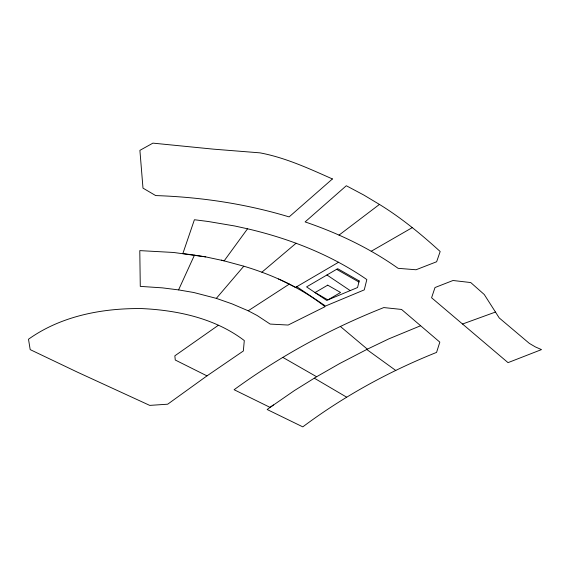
<?xml version="1.0" encoding="UTF-8"?>
<svg xmlns="http://www.w3.org/2000/svg" width="570" height="570" viewBox="0 0 570 570"><rect width="100%" height="100%" fill="white"/><g stroke="black" fill="none" stroke-linecap="round" stroke-linejoin="round"><path stroke-width="0.85" d="M205.749 256.899L173.615 252.474L139.792 250.615L140.277 286.382L162.35 287.857L178.574 289.902L194.463 255.132L205.749 256.899L224.167 260.839L247.537 228.791C289.831 238.673 330.963 254.762 366.831 279.549L364.273 289.873L325.534 306.026L296.756 286.703M178.574 289.902L193.743 292.503L216.322 298.367L243.81 266.19C261.68 271.534 279.143 278.459 295.509 287.423L338.63 262.207M261.872 272.218L296.101 243.226M339.015 235.118L379.449 204.423C401.337 217.875 421.216 234.242 440.168 251.513L436.641 261.751L416.029 269.76L398.124 268.328C369.745 248.199 337.996 233.102 305.114 221.915L346.318 185.742L363.738 195.004L379.449 204.423M273.465 404.921L267.159 409.509L302.791 426.866C343.796 396.228 389.061 371.384 436.563 352.403L439.833 342.142L401.544 309.446L383.788 307.572C330.735 328.527 280.191 356.079 234.106 389.716L270.066 407.386L294.462 390.528L316.614 376.742L339.756 363.496L367.365 349.175L340.319 326.418M206.974 375.879L243.347 350.992L244.295 340.561C215.239 318.388 177.747 310.251 141.837 308.577C102.422 308.099 61.068 315.937 28.5 339.236L30.189 349.617L77.57 372.224L149.732 405.391L167.687 404.201L206.974 375.879L175.275 360.026L174.84 355.822L218.367 325.27M216.322 298.367L232.033 303.867L248.207 310.785L289.282 284.124M371.198 251.277L412.295 227.608M420.624 325.741L388.925 338.822L366.752 349.467L395.772 370.472M462.541 324.017L495.473 312.054L499.227 317.939L529.338 343.382L535.422 346.945L541.5 349.602L508.034 362.641L431.583 297.761L435.01 287.529L453.015 280.497L470.742 282.556L484.258 294.519L495.473 312.054M194.463 255.132L182.863 253.565L194.406 219.735L208.178 221.488L234.641 225.969L247.537 228.791M221.36 260.127L243.81 266.19M248.207 310.785L257.248 315.566L270.144 324.073L288.128 325.05L325.043 306.689C310.857 295.388 294.961 286.468 278.502 278.958M336.621 269.318L358.922 282.029M282.919 357.433L316.614 376.742M314.312 378.181L346.653 397.176M326.945 274.982L350.194 290.6M359.185 280.946L357.561 287.529L326.681 300.404L306.575 286.895L337.689 268.691L359.185 280.946M332.424 178.959L289.125 216.899C245.827 203.825 200.847 197.07 155.681 195.574L142.992 188.129L139.899 150.359L152.924 143.134L213.465 149.155L259.977 152.853C285.278 157.584 309.011 168.549 332.424 178.959M327.721 285.157L315.032 292.574L327.885 299.898L340.575 292.481L327.721 285.157"/></g></svg>
